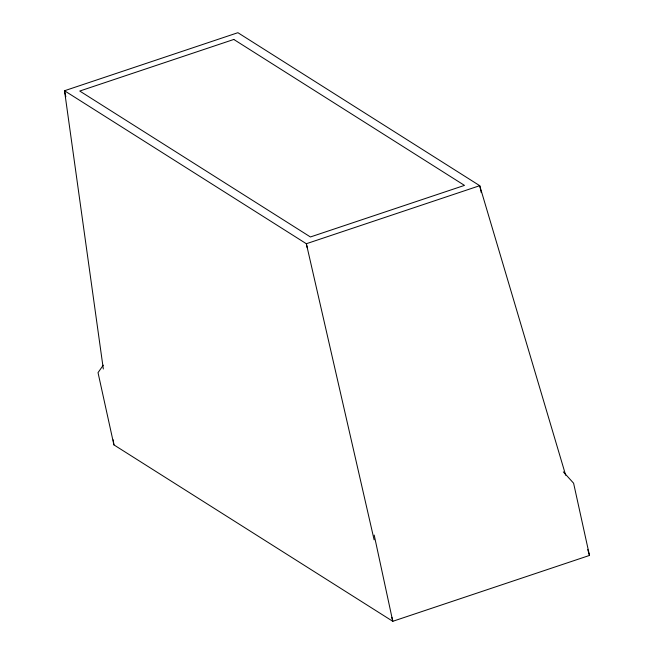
<?xml version="1.0" encoding="UTF-8"?>
<svg xmlns="http://www.w3.org/2000/svg" width="654" height="654" viewBox="0 0 654 654"><rect width="100%" height="100%" fill="white"/><g stroke="black" fill="none" stroke-linecap="round" stroke-linejoin="round"><path stroke-width="0.98" d="M103.275 365.169L98.026 372.641L113.91 444.884L392.776 621.3L589.483 555.442L573.599 483.2L563.315 471.853M565.677 475.229L479.725 185.687L237.893 32.7L64.517 90.743L103.324 369.003M587.742 549.573L589.483 555.442M374.121 539.828L306.342 243.729L64.517 90.743L65.825 96.718M391.86 617.327L392.776 621.3L374.202 535.086M481.254 192.652L479.725 185.687L306.342 243.729L307.216 247.711M113.207 439.831L113.91 444.884M233.813 39.461L79.747 91.037L310.421 236.969L464.487 185.393L233.813 39.461"/></g></svg>
